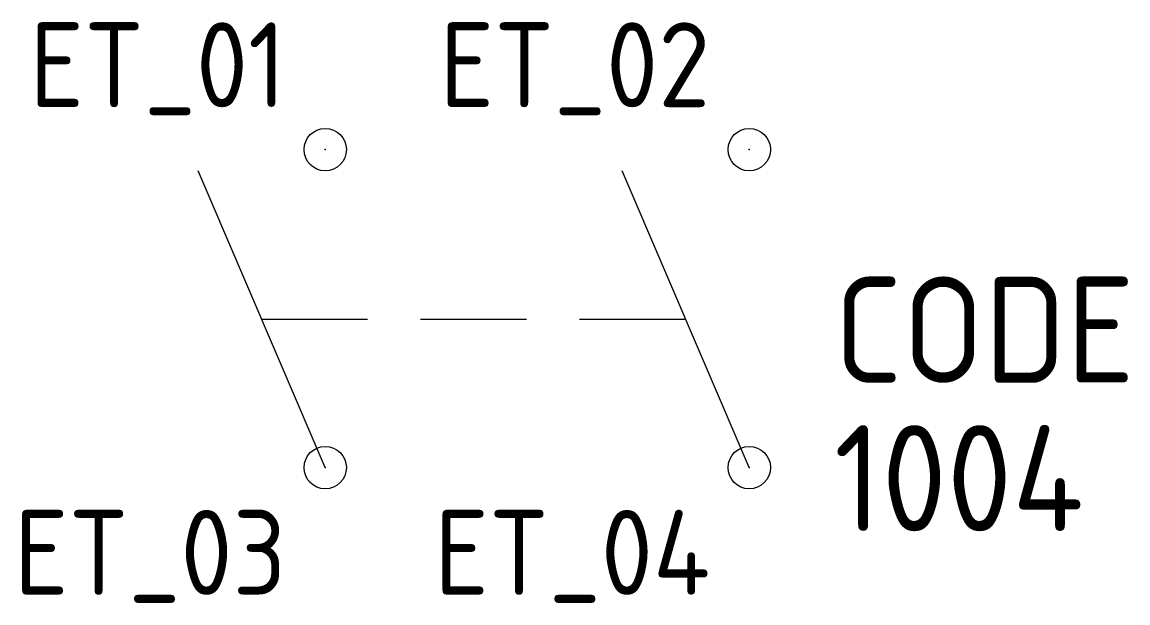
# Model space of a CAD drawing. Extents: x 314.1 to 340.2, y 289.3 to 303.
import ezdxf
from ezdxf.enums import TextEntityAlignment as Align

# ---------------------------------------------------------------- set-up
doc = ezdxf.new("R2010")
doc.units = 0
doc.header["$LTSCALE"] = 10
doc.header["$MEASUREMENT"] = 0
doc.header["$PDMODE"] = 32
doc.header["$PDSIZE"] = 1
doc.linetypes.add('DASHED2', pattern=[0.375, 0.25, -0.125])
doc.layers.get('0').update_dxf_attribs({"linetype": 'CONTINUOUS'})
for name, color, linetype in [('250', 54, 'CONTINUOUS'), ('C', 7, 'CONTINUOUS'), ('TKST2', 2, 'CONTINUOUS'), ('TKST3', 1, 'CONTINUOUS')]:
    doc.layers.add(name, color=color, linetype=linetype)
doc.styles.get("Standard").update_dxf_attribs({"font": 'ISO8', "width": 1.2})

msp = doc.modelspace()

# ---------------------------------------------------------------- linework, layer by layer
for points in [[(321.25, 292.5), (318.25, 299.5)], [(331.25, 292.5), (328.25, 299.5)]]:
    msp.add_lwpolyline(points)
at = {"linetype": 'DASHED2'}
msp.add_lwpolyline([(319.75, 296), (329.75, 296)], dxfattribs=at)
at = {"layer": 'C', "color": 1}
msp.add_point((321.25, 300), dxfattribs=at)
at = {"layer": 'C', "color": 3}
msp.add_point((331.25, 300), dxfattribs=at)
at = {"layer": 'C', "color": 2}
msp.add_point((321.25, 292.5), dxfattribs=at)
at = {"layer": 'C', "color": 4}
msp.add_point((331.25, 292.5), dxfattribs=at)

# ---------------------------------------------------------------- texts
at = {"layer": '250'}
msp.add_attdef('1004', (333.25, 291), 'mat', height=2.5, dxfattribs=at)
at = {"layer": 'TKST2'}
for tag, p in [('ET_01', (320.33, 301)), ('ET_02', (330.33, 301))]:
    msp.add_attdef(tag, text='', height=2, dxfattribs=at).set_placement(p, align=Align.RIGHT)
for tag, p in [('ET_03', (320.33, 291.5)), ('ET_04', (330.33, 291.5))]:
    msp.add_attdef(tag, text='', height=2, dxfattribs=at).set_placement(p, align=Align.TOP_RIGHT)
at = {"layer": 'TKST3'}
msp.add_attdef('CODE', (333.25, 294.5), '-I', height=2.5, dxfattribs=at)

doc.saveas('drawing.dxf')
